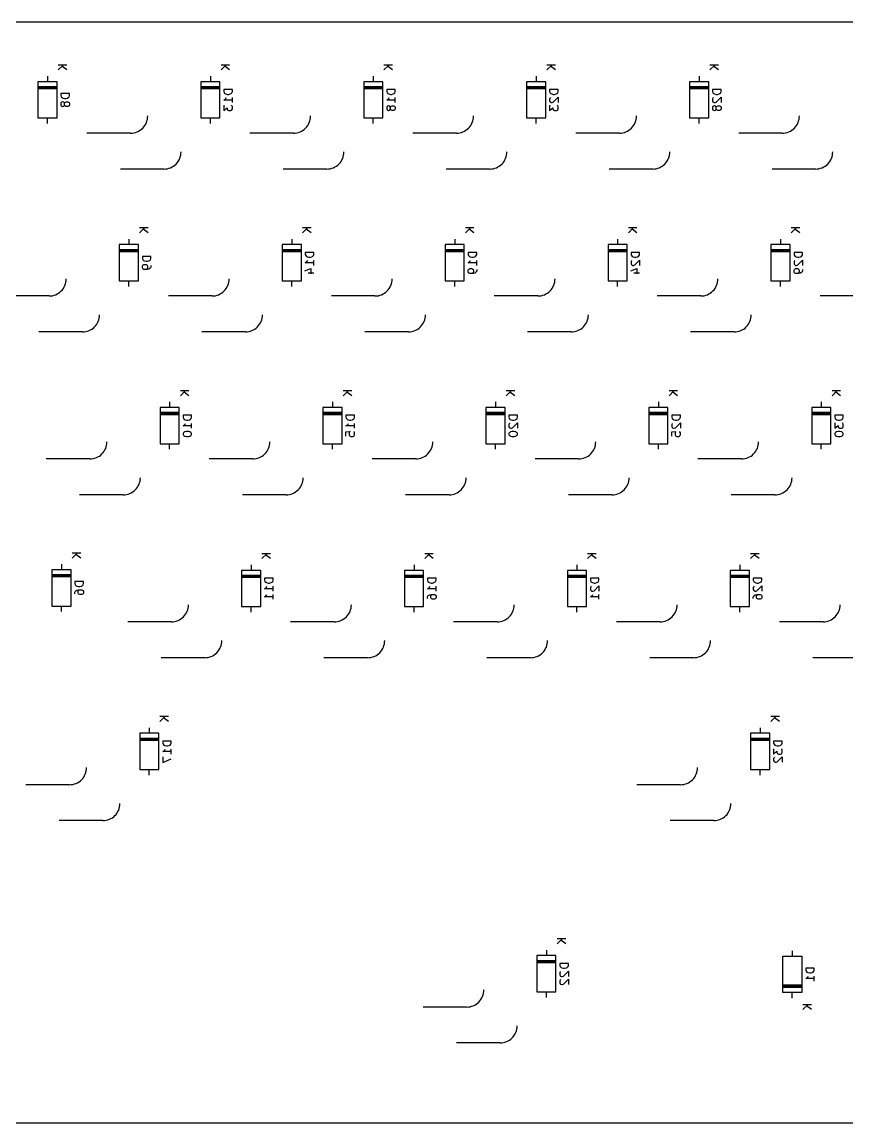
# Model space of a CAD drawing. Extents: x 64 to 386, y -179 to -51.
# Drawn here: x 126.7 to 223.1, y -179.3 to -50.5 of the extents above; entities that cross this region are included whole.
import ezdxf

# ---------------------------------------------------------------- set-up
doc = ezdxf.new("R2010")
doc.units = 0
doc.layers.add('BLACK', color=7, linetype='CONTINUOUS')

msp = doc.modelspace()

# ---------------------------------------------------------------- linework, layer by layer
at = {"layer": 'BLACK', "linetype": 'CONTINUOUS'}
for p, q in [((380.87, -50.51), (69.04, -50.51)), ((131.912, -55.5381), (130.912, -55.5381)), ((130.912, -56.1095), (131.484, -55.5381)), ((131.912, -56.1095), (131.341, -55.681)), ((150.962, -55.5381), (149.962, -55.5381)), ((149.962, -56.1095), (150.534, -55.5381)), ((150.962, -56.1095), (150.391, -55.681)), ((170.012, -55.5381), (169.012, -55.5381)), ((169.012, -56.1095), (169.584, -55.5381)), ((170.012, -56.1095), (169.441, -55.681)), ((189.062, -55.5381), (188.062, -55.5381)), ((188.062, -56.1095), (188.634, -55.5381)), ((189.062, -56.1095), (188.491, -55.681)), ((208.112, -55.5381), (207.112, -55.5381)), ((207.112, -56.1095), (207.684, -55.5381)), ((208.112, -56.1095), (207.541, -55.681)), ((130.78, -57.49), (128.54, -57.49)), ((128.54, -57.49), (128.54, -61.73)), ((129.66, -56.84), (129.66, -57.49)), ((130.78, -61.73), (130.78, -57.49)), ((149.83, -57.49), (147.59, -57.49)), ((147.59, -57.49), (147.59, -61.73)), ((148.71, -56.84), (148.71, -57.49)), ((149.83, -61.73), (149.83, -57.49)), ((168.88, -57.49), (166.64, -57.49)), ((166.64, -57.49), (166.64, -61.73)), ((167.76, -56.84), (167.76, -57.49)), ((168.88, -61.73), (168.88, -57.49)), ((187.93, -57.49), (185.69, -57.49)), ((185.69, -57.49), (185.69, -61.73)), ((186.81, -56.84), (186.81, -57.49)), ((187.93, -61.73), (187.93, -57.49)), ((206.98, -57.49), (204.74, -57.49)), ((204.74, -57.49), (204.74, -61.73)), ((205.86, -56.84), (205.86, -57.49)), ((206.98, -61.73), (206.98, -57.49)), ((130.78, -58.09), (128.54, -58.09)), ((130.78, -58.21), (128.54, -58.21)), ((130.78, -58.33), (128.54, -58.33)), ((132.232, -58.8719), (131.232, -58.8719)), ((131.232, -58.8719), (131.232, -59.11)), ((131.232, -59.11), (131.28, -59.2529)), ((132.185, -59.2529), (132.232, -59.11)), ((132.232, -59.11), (132.232, -58.8719)), ((149.83, -58.09), (147.59, -58.09)), ((149.83, -58.21), (147.59, -58.21)), ((149.83, -58.33), (147.59, -58.33)), ((151.282, -58.3957), (150.282, -58.3957)), ((150.282, -58.3957), (150.282, -58.6338)), ((150.282, -58.6338), (150.33, -58.7767)), ((150.33, -58.7767), (150.425, -58.8719)), ((150.425, -58.8719), (150.52, -58.9195)), ((150.52, -58.9195), (150.711, -58.9671)), ((150.711, -58.9671), (150.854, -58.9671)), ((150.854, -58.9671), (151.044, -58.9195)), ((151.044, -58.9195), (151.14, -58.8719)), ((151.14, -58.8719), (151.235, -58.7767)), ((151.235, -58.7767), (151.282, -58.6338)), ((151.282, -58.6338), (151.282, -58.3957)), ((168.88, -58.09), (166.64, -58.09)), ((168.88, -58.21), (166.64, -58.21)), ((168.88, -58.33), (166.64, -58.33)), ((170.332, -58.3957), (169.332, -58.3957)), ((169.332, -58.3957), (169.332, -58.6338)), ((169.332, -58.6338), (169.38, -58.7767)), ((169.38, -58.7767), (169.475, -58.8719)), ((169.475, -58.8719), (169.57, -58.9195)), ((169.57, -58.9195), (169.761, -58.9671)), ((169.761, -58.9671), (169.904, -58.9671)), ((169.904, -58.9671), (170.094, -58.9195)), ((170.094, -58.9195), (170.19, -58.8719)), ((170.19, -58.8719), (170.285, -58.7767)), ((170.285, -58.7767), (170.332, -58.6338)), ((170.332, -58.6338), (170.332, -58.3957)), ((187.93, -58.09), (185.69, -58.09)), ((187.93, -58.21), (185.69, -58.21)), ((187.93, -58.33), (185.69, -58.33)), ((189.382, -58.3957), (188.382, -58.3957)), ((188.382, -58.3957), (188.382, -58.6338)), ((188.382, -58.6338), (188.43, -58.7767)), ((188.43, -58.7767), (188.525, -58.8719)), ((188.525, -58.8719), (188.62, -58.9195)), ((188.62, -58.9195), (188.811, -58.9671)), ((188.811, -58.9671), (188.954, -58.9671)), ((188.954, -58.9671), (189.144, -58.9195)), ((189.144, -58.9195), (189.24, -58.8719)), ((189.24, -58.8719), (189.335, -58.7767)), ((189.335, -58.7767), (189.382, -58.6338)), ((189.382, -58.6338), (189.382, -58.3957)), ((206.98, -58.09), (204.74, -58.09)), ((206.98, -58.21), (204.74, -58.21)), ((206.98, -58.33), (204.74, -58.33)), ((208.432, -58.3957), (207.432, -58.3957)), ((207.432, -58.3957), (207.432, -58.6338)), ((207.432, -58.6338), (207.48, -58.7767)), ((207.48, -58.7767), (207.575, -58.8719)), ((207.575, -58.8719), (207.67, -58.9195)), ((207.67, -58.9195), (207.861, -58.9671)), ((207.861, -58.9671), (208.004, -58.9671)), ((208.004, -58.9671), (208.194, -58.9195)), ((208.194, -58.9195), (208.29, -58.8719)), ((208.29, -58.8719), (208.385, -58.7767)), ((208.385, -58.7767), (208.432, -58.6338)), ((208.432, -58.6338), (208.432, -58.3957)), ((131.28, -59.9195), (131.232, -60.0148)), ((131.232, -60.0148), (131.232, -60.2052)), ((131.232, -60.2052), (131.28, -60.3005)), ((131.28, -59.2529), (131.375, -59.3481)), ((131.328, -59.8719), (131.28, -59.9195)), ((131.28, -60.3005), (131.328, -60.3481)), ((131.423, -59.8243), (131.328, -59.8719)), ((131.328, -60.3481), (131.423, -60.3957)), ((131.375, -59.3481), (131.47, -59.3957)), ((131.47, -59.8243), (131.423, -59.8243)), ((131.423, -60.3957), (131.47, -60.3957)), ((131.47, -59.3957), (131.661, -59.4433)), ((131.566, -59.8719), (131.47, -59.8243)), ((131.47, -60.3957), (131.566, -60.3481)), ((131.613, -59.9195), (131.566, -59.8719)), ((131.566, -60.3481), (131.613, -60.3005)), ((131.661, -60.0148), (131.613, -59.9195)), ((131.613, -60.3005), (131.661, -60.2052)), ((131.661, -59.4433), (131.804, -59.4433)), ((131.661, -60.0148), (131.709, -59.9195)), ((131.661, -60.2052), (131.661, -60.0148)), ((131.709, -60.3005), (131.661, -60.2052)), ((131.709, -59.9195), (131.756, -59.8719)), ((131.756, -60.3481), (131.709, -60.3005)), ((131.756, -59.8719), (131.851, -59.8243)), ((131.851, -60.3957), (131.756, -60.3481)), ((131.804, -59.4433), (131.994, -59.3957)), ((131.851, -59.8243), (132.042, -59.8243)), ((132.042, -60.3957), (131.851, -60.3957)), ((131.994, -59.3957), (132.09, -59.3481)), ((132.042, -59.8243), (132.137, -59.8719)), ((132.137, -60.3481), (132.042, -60.3957)), ((132.09, -59.3481), (132.185, -59.2529)), ((132.137, -59.8719), (132.185, -59.9195)), ((132.185, -60.3005), (132.137, -60.3481)), ((132.185, -59.9195), (132.232, -60.0148)), ((132.232, -60.2052), (132.185, -60.3005)), ((132.232, -60.0148), (132.232, -60.2052)), ((150.282, -59.6338), (150.425, -59.5386)), ((151.282, -59.6338), (150.282, -59.6338)), ((150.282, -60.2529), (150.282, -60.8719)), ((150.425, -59.5386), (150.52, -59.4433)), ((150.52, -59.4433), (150.568, -59.3481)), ((151.235, -60.3005), (151.187, -60.2529)), ((151.282, -60.3957), (151.235, -60.3005)), ((151.282, -59.9195), (151.282, -59.3481)), ((151.282, -60.6814), (151.282, -60.3957)), ((169.332, -59.6338), (169.475, -59.5386)), ((170.332, -59.6338), (169.332, -59.6338)), ((169.38, -60.3957), (169.332, -60.491)), ((169.332, -60.491), (169.332, -60.6814)), ((169.428, -60.3481), (169.38, -60.3957)), ((169.523, -60.3005), (169.428, -60.3481)), ((169.475, -59.5386), (169.57, -59.4433)), ((169.57, -60.3005), (169.523, -60.3005)), ((169.57, -59.4433), (169.618, -59.3481)), ((169.666, -60.3481), (169.57, -60.3005)), ((169.713, -60.3957), (169.666, -60.3481)), ((169.761, -60.491), (169.713, -60.3957)), ((169.761, -60.491), (169.809, -60.3957)), ((169.761, -60.6814), (169.761, -60.491)), ((169.809, -60.3957), (169.856, -60.3481)), ((169.856, -60.3481), (169.951, -60.3005)), ((169.951, -60.3005), (170.142, -60.3005)), ((170.142, -60.3005), (170.237, -60.3481)), ((170.237, -60.3481), (170.285, -60.3957)), ((170.285, -60.3957), (170.332, -60.491)), ((170.332, -59.9195), (170.332, -59.3481)), ((170.332, -60.491), (170.332, -60.6814)), ((188.43, -59.3957), (188.382, -59.491)), ((188.382, -59.491), (188.382, -59.729)), ((188.382, -59.729), (188.43, -59.8243)), ((188.382, -60.2529), (188.382, -60.8719)), ((188.478, -59.3481), (188.43, -59.3957)), ((188.43, -59.8243), (188.478, -59.8719)), ((188.478, -59.8719), (188.573, -59.9195)), ((188.573, -59.9195), (188.668, -59.9195)), ((188.668, -59.9195), (188.811, -59.8719)), ((188.811, -59.8719), (189.382, -59.3005)), ((189.335, -60.3005), (189.287, -60.2529)), ((189.382, -60.3957), (189.335, -60.3005)), ((189.382, -59.3005), (189.382, -59.9195)), ((189.382, -60.6814), (189.382, -60.3957)), ((207.48, -59.3957), (207.432, -59.491)), ((207.432, -59.491), (207.432, -59.729)), ((207.432, -59.729), (207.48, -59.8243)), ((207.48, -60.3957), (207.432, -60.491)), ((207.432, -60.491), (207.432, -60.6814)), ((207.528, -59.3481), (207.48, -59.3957)), ((207.48, -59.8243), (207.528, -59.8719)), ((207.528, -60.3481), (207.48, -60.3957)), ((207.528, -59.8719), (207.623, -59.9195)), ((207.623, -60.3005), (207.528, -60.3481)), ((207.623, -59.9195), (207.718, -59.9195)), ((207.67, -60.3005), (207.623, -60.3005)), ((207.766, -60.3481), (207.67, -60.3005)), ((207.718, -59.9195), (207.861, -59.8719)), ((207.813, -60.3957), (207.766, -60.3481)), ((207.861, -60.491), (207.813, -60.3957)), ((207.861, -59.8719), (208.432, -59.3005)), ((207.861, -60.491), (207.909, -60.3957)), ((207.861, -60.6814), (207.861, -60.491)), ((207.909, -60.3957), (207.956, -60.3481)), ((207.956, -60.3481), (208.051, -60.3005)), ((208.051, -60.3005), (208.242, -60.3005)), ((208.242, -60.3005), (208.337, -60.3481)), ((208.337, -60.3481), (208.385, -60.3957)), ((208.385, -60.3957), (208.432, -60.491)), ((208.432, -59.3005), (208.432, -59.9195)), ((208.432, -60.491), (208.432, -60.6814)), ((128.54, -61.73), (130.78, -61.73)), ((129.66, -62.38), (129.66, -61.73)), ((147.59, -61.73), (149.83, -61.73)), ((148.71, -62.38), (148.71, -61.73)), ((150.282, -60.8719), (150.663, -60.5386)), ((150.663, -60.5386), (150.663, -60.6814)), ((150.663, -60.6814), (150.711, -60.7767)), ((150.711, -60.7767), (150.759, -60.8243)), ((150.759, -60.8243), (150.854, -60.8719)), ((150.854, -60.8719), (151.092, -60.8719)), ((151.092, -60.8719), (151.187, -60.8243)), ((151.187, -60.8243), (151.235, -60.7767)), ((151.235, -60.7767), (151.282, -60.6814)), ((166.64, -61.73), (168.88, -61.73)), ((167.76, -62.38), (167.76, -61.73)), ((169.332, -60.6814), (169.38, -60.7767)), ((169.38, -60.7767), (169.428, -60.8243)), ((169.428, -60.8243), (169.523, -60.8719)), ((169.523, -60.8719), (169.57, -60.8719)), ((169.57, -60.8719), (169.666, -60.8243)), ((169.666, -60.8243), (169.713, -60.7767)), ((169.713, -60.7767), (169.761, -60.6814)), ((169.809, -60.7767), (169.761, -60.6814)), ((169.856, -60.8243), (169.809, -60.7767)), ((169.951, -60.8719), (169.856, -60.8243)), ((170.142, -60.8719), (169.951, -60.8719)), ((170.237, -60.8243), (170.142, -60.8719)), ((170.285, -60.7767), (170.237, -60.8243)), ((170.332, -60.6814), (170.285, -60.7767)), ((185.69, -61.73), (187.93, -61.73)), ((186.81, -62.38), (186.81, -61.73)), ((188.382, -60.8719), (188.763, -60.5386)), ((188.763, -60.5386), (188.763, -60.6814)), ((188.763, -60.6814), (188.811, -60.7767)), ((188.811, -60.7767), (188.859, -60.8243)), ((188.859, -60.8243), (188.954, -60.8719)), ((188.954, -60.8719), (189.192, -60.8719)), ((189.192, -60.8719), (189.287, -60.8243)), ((189.287, -60.8243), (189.335, -60.7767)), ((189.335, -60.7767), (189.382, -60.6814)), ((204.74, -61.73), (206.98, -61.73)), ((205.86, -62.38), (205.86, -61.73)), ((207.432, -60.6814), (207.48, -60.7767)), ((207.48, -60.7767), (207.528, -60.8243)), ((207.528, -60.8243), (207.623, -60.8719)), ((207.623, -60.8719), (207.67, -60.8719)), ((207.67, -60.8719), (207.766, -60.8243)), ((207.766, -60.8243), (207.813, -60.7767)), ((207.813, -60.7767), (207.861, -60.6814)), ((207.909, -60.7767), (207.861, -60.6814)), ((207.956, -60.8243), (207.909, -60.7767)), ((208.051, -60.8719), (207.956, -60.8243)), ((208.242, -60.8719), (208.051, -60.8719)), ((208.337, -60.8243), (208.242, -60.8719)), ((208.385, -60.7767), (208.337, -60.8243)), ((208.432, -60.6814), (208.385, -60.7767)), ((139.385, -63.5), (134.285, -63.5)), ((158.435, -63.5), (153.335, -63.5)), ((177.485, -63.5), (172.385, -63.5)), ((196.535, -63.5), (191.435, -63.5)), ((215.585, -63.5), (210.485, -63.5)), ((143.285, -67.7), (138.185, -67.7)), ((162.335, -67.7), (157.235, -67.7)), ((181.385, -67.7), (176.285, -67.7)), ((200.435, -67.7), (195.335, -67.7)), ((219.485, -67.7), (214.385, -67.7)), ((141.437, -74.5881), (140.437, -74.5881)), ((140.437, -75.1595), (141.009, -74.5881)), ((160.487, -74.5881), (159.487, -74.5881)), ((159.487, -75.1595), (160.059, -74.5881)), ((179.537, -74.5881), (178.537, -74.5881)), ((178.537, -75.1595), (179.109, -74.5881)), ((198.587, -74.5881), (197.587, -74.5881)), ((197.587, -75.1595), (198.159, -74.5881)), ((217.637, -74.5881), (216.637, -74.5881)), ((216.637, -75.1595), (217.209, -74.5881)), ((139.185, -75.89), (139.185, -76.54)), ((141.437, -75.1595), (140.866, -74.731)), ((158.235, -75.89), (158.235, -76.54)), ((160.487, -75.1595), (159.916, -74.731)), ((177.285, -75.89), (177.285, -76.54)), ((179.537, -75.1595), (178.966, -74.731)), ((196.335, -75.89), (196.335, -76.54)), ((198.587, -75.1595), (198.016, -74.731)), ((215.385, -75.89), (215.385, -76.54)), ((217.637, -75.1595), (217.066, -74.731)), ((140.305, -76.54), (138.065, -76.54)), ((138.065, -76.54), (138.065, -80.78)), ((140.305, -77.14), (138.065, -77.14)), ((140.305, -80.78), (140.305, -76.54)), ((159.355, -76.54), (157.115, -76.54)), ((157.115, -76.54), (157.115, -80.78)), ((159.355, -77.14), (157.115, -77.14)), ((159.355, -80.78), (159.355, -76.54)), ((178.405, -76.54), (176.165, -76.54)), ((176.165, -76.54), (176.165, -80.78)), ((178.405, -77.14), (176.165, -77.14)), ((178.405, -80.78), (178.405, -76.54)), ((197.455, -76.54), (195.215, -76.54)), ((195.215, -76.54), (195.215, -80.78)), ((197.455, -77.14), (195.215, -77.14)), ((197.455, -80.78), (197.455, -76.54)), ((216.505, -76.54), (214.265, -76.54)), ((214.265, -76.54), (214.265, -80.78)), ((216.505, -77.14), (214.265, -77.14)), ((216.505, -80.78), (216.505, -76.54)), ((140.305, -77.26), (138.065, -77.26)), ((140.305, -77.38), (138.065, -77.38)), ((141.757, -77.9219), (140.757, -77.9219)), ((140.757, -77.9219), (140.757, -78.16)), ((140.757, -78.16), (140.805, -78.3029)), ((140.805, -78.3029), (140.9, -78.3981)), ((140.9, -78.3981), (140.995, -78.4457)), ((140.995, -78.4457), (141.186, -78.4933)), ((141.186, -78.4933), (141.329, -78.4933)), ((141.329, -78.4933), (141.519, -78.4457)), ((141.519, -78.4457), (141.615, -78.3981)), ((141.615, -78.3981), (141.71, -78.3029)), ((141.71, -78.3029), (141.757, -78.16)), ((141.757, -78.16), (141.757, -77.9219)), ((159.355, -77.26), (157.115, -77.26)), ((159.355, -77.38), (157.115, -77.38)), ((160.807, -77.4457), (159.807, -77.4457)), ((159.807, -77.4457), (159.807, -77.6838)), ((159.807, -77.6838), (159.855, -77.8267)), ((159.855, -77.8267), (159.95, -77.9219)), ((159.95, -77.9219), (160.045, -77.9695)), ((159.95, -78.5886), (160.045, -78.4933)), ((160.045, -77.9695), (160.236, -78.0171)), ((160.045, -78.4933), (160.093, -78.3981)), ((160.236, -78.0171), (160.379, -78.0171)), ((160.379, -78.0171), (160.569, -77.9695)), ((160.569, -77.9695), (160.665, -77.9219)), ((160.665, -77.9219), (160.76, -77.8267)), ((160.76, -77.8267), (160.807, -77.6838)), ((160.807, -77.6838), (160.807, -77.4457)), ((160.807, -78.9695), (160.807, -78.3981)), ((178.405, -77.26), (176.165, -77.26)), ((178.405, -77.38), (176.165, -77.38)), ((179.857, -77.4457), (178.857, -77.4457)), ((178.857, -77.4457), (178.857, -77.6838)), ((178.857, -77.6838), (178.905, -77.8267)), ((178.905, -77.8267), (179, -77.9219)), ((179, -77.9219), (179.095, -77.9695)), ((179, -78.5886), (179.095, -78.4933)), ((179.095, -77.9695), (179.286, -78.0171)), ((179.095, -78.4933), (179.143, -78.3981)), ((179.286, -78.0171), (179.429, -78.0171)), ((179.429, -78.0171), (179.619, -77.9695)), ((179.619, -77.9695), (179.715, -77.9219)), ((179.715, -77.9219), (179.81, -77.8267)), ((179.81, -77.8267), (179.857, -77.6838)), ((179.857, -77.6838), (179.857, -77.4457)), ((179.857, -78.9695), (179.857, -78.3981)), ((197.455, -77.26), (195.215, -77.26)), ((197.455, -77.38), (195.215, -77.38)), ((198.907, -77.4457), (197.907, -77.4457)), ((197.907, -77.4457), (197.907, -77.6838)), ((197.907, -77.6838), (197.955, -77.8267)), ((197.955, -78.4457), (197.907, -78.541)), ((197.955, -77.8267), (198.05, -77.9219)), ((198.003, -78.3981), (197.955, -78.4457)), ((198.05, -77.9219), (198.145, -77.9695)), ((198.145, -77.9695), (198.336, -78.0171)), ((198.336, -78.0171), (198.479, -78.0171)), ((198.336, -78.9219), (198.907, -78.3505)), ((198.479, -78.0171), (198.669, -77.9695)), ((198.669, -77.9695), (198.765, -77.9219)), ((198.765, -77.9219), (198.86, -77.8267)), ((198.86, -77.8267), (198.907, -77.6838)), ((198.907, -77.6838), (198.907, -77.4457)), ((198.907, -78.3505), (198.907, -78.9695)), ((216.505, -77.26), (214.265, -77.26)), ((216.505, -77.38), (214.265, -77.38)), ((217.957, -77.4457), (216.957, -77.4457)), ((216.957, -77.4457), (216.957, -77.6838)), ((216.957, -77.6838), (217.005, -77.8267)), ((217.005, -78.4457), (216.957, -78.541)), ((217.005, -77.8267), (217.1, -77.9219)), ((217.053, -78.3981), (217.005, -78.4457)), ((217.1, -77.9219), (217.195, -77.9695)), ((217.195, -77.9695), (217.386, -78.0171)), ((217.386, -78.0171), (217.529, -78.0171)), ((217.386, -78.9219), (217.957, -78.3505)), ((217.529, -78.0171), (217.719, -77.9695)), ((217.719, -77.9695), (217.815, -77.9219)), ((217.815, -77.9219), (217.91, -77.8267)), ((217.91, -77.8267), (217.957, -77.6838)), ((217.957, -77.6838), (217.957, -77.4457)), ((217.957, -78.3505), (217.957, -78.9695)), ((140.757, -79.0648), (140.805, -78.9695)), ((140.757, -79.2552), (140.757, -79.0648)), ((140.805, -79.3505), (140.757, -79.2552)), ((140.805, -78.9695), (140.853, -78.9219)), ((140.853, -79.3981), (140.805, -79.3505)), ((140.853, -78.9219), (140.948, -78.8743)), ((140.948, -79.4457), (140.853, -79.3981)), ((140.948, -78.8743), (141.186, -78.8743)), ((141.329, -79.4457), (140.948, -79.4457)), ((141.186, -78.8743), (141.281, -78.9219)), ((141.281, -79.3981), (141.186, -79.4457)), ((141.281, -78.9219), (141.329, -78.9695)), ((141.329, -79.3505), (141.281, -79.3981)), ((141.329, -78.9695), (141.376, -79.0648)), ((141.376, -79.2552), (141.329, -79.3505)), ((141.519, -79.3981), (141.329, -79.4457)), ((141.376, -79.0648), (141.376, -79.2552)), ((141.662, -79.3029), (141.519, -79.3981)), ((141.71, -79.2552), (141.662, -79.3029)), ((141.757, -79.16), (141.71, -79.2552)), ((141.757, -78.9695), (141.757, -79.16)), ((159.76, -79.5886), (160.474, -79.3505)), ((159.807, -78.6838), (159.95, -78.5886)), ((160.807, -78.6838), (159.807, -78.6838)), ((160.474, -79.3505), (160.474, -79.9695)), ((178.857, -78.6838), (179, -78.5886)), ((179.857, -78.6838), (178.857, -78.6838)), ((178.857, -79.541), (178.905, -79.4457)), ((178.857, -79.7314), (178.857, -79.541)), ((178.905, -79.8267), (178.857, -79.7314)), ((178.905, -79.4457), (178.953, -79.3981)), ((178.953, -79.3981), (179.048, -79.3505)), ((179.048, -79.3505), (179.286, -79.3505)), ((179.286, -79.3505), (179.381, -79.3981)), ((179.381, -79.3981), (179.429, -79.4457)), ((179.429, -79.4457), (179.476, -79.541)), ((179.476, -79.7314), (179.429, -79.8267)), ((179.476, -79.541), (179.476, -79.7314)), ((179.762, -79.779), (179.619, -79.8743)), ((179.81, -79.7314), (179.762, -79.779)), ((179.857, -79.6362), (179.81, -79.7314)), ((179.857, -79.4457), (179.857, -79.6362)), ((197.86, -79.5886), (198.574, -79.3505)), ((197.907, -78.541), (197.907, -78.779)), ((197.907, -78.779), (197.955, -78.8743)), ((197.955, -78.8743), (198.003, -78.9219)), ((198.003, -78.9219), (198.098, -78.9695)), ((198.098, -78.9695), (198.193, -78.9695)), ((198.193, -78.9695), (198.336, -78.9219)), ((198.574, -79.3505), (198.574, -79.9695)), ((216.957, -78.541), (216.957, -78.779)), ((216.957, -78.779), (217.005, -78.8743)), ((216.957, -79.541), (217.005, -79.4457)), ((216.957, -79.7314), (216.957, -79.541)), ((217.005, -79.8267), (216.957, -79.7314)), ((217.005, -78.8743), (217.053, -78.9219)), ((217.005, -79.4457), (217.053, -79.3981)), ((217.053, -78.9219), (217.148, -78.9695)), ((217.053, -79.3981), (217.148, -79.3505)), ((217.148, -78.9695), (217.243, -78.9695)), ((217.148, -79.3505), (217.386, -79.3505)), ((217.243, -78.9695), (217.386, -78.9219)), ((217.386, -79.3505), (217.481, -79.3981)), ((217.481, -79.3981), (217.529, -79.4457)), ((217.529, -79.4457), (217.576, -79.541)), ((217.576, -79.7314), (217.529, -79.8267)), ((217.576, -79.541), (217.576, -79.7314)), ((217.862, -79.779), (217.719, -79.8743)), ((217.91, -79.7314), (217.862, -79.779)), ((217.957, -79.6362), (217.91, -79.7314)), ((217.957, -79.4457), (217.957, -79.6362)), ((138.065, -80.78), (140.305, -80.78)), ((139.185, -81.43), (139.185, -80.78)), ((157.115, -80.78), (159.355, -80.78)), ((158.235, -81.43), (158.235, -80.78)), ((160.141, -79.8267), (160.807, -79.8267)), ((176.165, -80.78), (178.405, -80.78)), ((177.285, -81.43), (177.285, -80.78)), ((178.953, -79.8743), (178.905, -79.8267)), ((179.048, -79.9219), (178.953, -79.8743)), ((179.429, -79.9219), (179.048, -79.9219)), ((179.381, -79.8743), (179.286, -79.9219)), ((179.429, -79.8267), (179.381, -79.8743)), ((179.619, -79.8743), (179.429, -79.9219)), ((195.215, -80.78), (197.455, -80.78)), ((196.335, -81.43), (196.335, -80.78)), ((198.241, -79.8267), (198.907, -79.8267)), ((214.265, -80.78), (216.505, -80.78)), ((215.385, -81.43), (215.385, -80.78)), ((217.053, -79.8743), (217.005, -79.8267)), ((217.148, -79.9219), (217.053, -79.8743)), ((217.529, -79.9219), (217.148, -79.9219)), ((217.481, -79.8743), (217.386, -79.9219)), ((217.529, -79.8267), (217.481, -79.8743)), ((217.719, -79.8743), (217.529, -79.9219)), ((129.86, -82.55), (124.76, -82.55)), ((148.91, -82.55), (143.81, -82.55)), ((167.96, -82.55), (162.86, -82.55)), ((187.01, -82.55), (181.91, -82.55)), ((206.06, -82.55), (200.96, -82.55)), ((225.11, -82.55), (220.01, -82.55)), ((133.76, -86.75), (128.66, -86.75)), ((152.81, -86.75), (147.71, -86.75)), ((171.86, -86.75), (166.76, -86.75)), ((190.91, -86.75), (185.81, -86.75)), ((209.96, -86.75), (204.86, -86.75)), ((146.2, -93.6381), (145.2, -93.6381)), ((145.2, -94.2095), (145.771, -93.6381)), ((146.2, -94.2095), (145.628, -93.781)), ((165.25, -93.6381), (164.25, -93.6381)), ((164.25, -94.2095), (164.821, -93.6381)), ((165.25, -94.2095), (164.678, -93.781)), ((184.3, -93.6381), (183.3, -93.6381)), ((183.3, -94.2095), (183.871, -93.6381)), ((184.3, -94.2095), (183.728, -93.781)), ((203.35, -93.6381), (202.35, -93.6381)), ((202.35, -94.2095), (202.921, -93.6381)), ((203.35, -94.2095), (202.778, -93.781)), ((222.4, -93.6381), (221.4, -93.6381)), ((221.4, -94.2095), (221.971, -93.6381)), ((222.4, -94.2095), (221.828, -93.781)), ((143.947, -94.94), (143.947, -95.59)), ((162.998, -94.94), (162.998, -95.59)), ((182.047, -94.94), (182.047, -95.59)), ((201.097, -94.94), (201.097, -95.59)), ((220.147, -94.94), (220.147, -95.59)), ((145.067, -95.59), (142.827, -95.59)), ((142.827, -95.59), (142.827, -99.83)), ((145.067, -96.19), (142.827, -96.19)), ((145.067, -96.31), (142.827, -96.31)), ((145.067, -96.43), (142.827, -96.43)), ((145.067, -99.83), (145.067, -95.59)), ((146.52, -96.4957), (145.52, -96.4957)), ((145.52, -96.4957), (145.52, -96.7338)), ((146.52, -96.7338), (146.52, -96.4957)), ((164.117, -95.59), (161.877, -95.59)), ((161.877, -95.59), (161.877, -99.83)), ((164.117, -96.19), (161.877, -96.19)), ((164.117, -96.31), (161.877, -96.31)), ((164.117, -96.43), (161.877, -96.43)), ((164.117, -99.83), (164.117, -95.59)), ((165.57, -96.4957), (164.57, -96.4957)), ((164.57, -96.4957), (164.57, -96.7338)), ((165.57, -96.7338), (165.57, -96.4957)), ((183.167, -95.59), (180.927, -95.59)), ((180.927, -95.59), (180.927, -99.83)), ((183.167, -96.19), (180.927, -96.19)), ((183.167, -96.31), (180.927, -96.31)), ((183.167, -96.43), (180.927, -96.43)), ((183.167, -99.83), (183.167, -95.59)), ((184.62, -96.4957), (183.62, -96.4957)), ((183.62, -96.4957), (183.62, -96.7338)), ((184.62, -96.7338), (184.62, -96.4957)), ((202.218, -95.59), (199.977, -95.59)), ((199.977, -95.59), (199.977, -99.83)), ((202.218, -96.19), (199.977, -96.19)), ((202.218, -96.31), (199.977, -96.31)), ((202.218, -96.43), (199.977, -96.43)), ((202.218, -99.83), (202.218, -95.59)), ((203.67, -96.4957), (202.67, -96.4957)), ((202.67, -96.4957), (202.67, -96.7338)), ((203.67, -96.7338), (203.67, -96.4957)), ((221.267, -95.59), (219.028, -95.59)), ((219.028, -95.59), (219.028, -99.83)), ((221.267, -96.19), (219.028, -96.19)), ((221.267, -96.31), (219.028, -96.31)), ((221.267, -96.43), (219.028, -96.43)), ((221.267, -99.83), (221.267, -95.59)), ((222.72, -96.4957), (221.72, -96.4957)), ((221.72, -96.4957), (221.72, -96.7338)), ((222.72, -96.7338), (222.72, -96.4957)), ((145.52, -96.7338), (145.567, -96.8767)), ((145.52, -97.7338), (145.663, -97.6386)), ((146.52, -97.7338), (145.52, -97.7338)), ((145.567, -96.8767), (145.663, -96.9719)), ((145.663, -96.9719), (145.758, -97.0195)), ((145.663, -97.6386), (145.758, -97.5433)), ((145.758, -97.0195), (145.948, -97.0671)), ((145.758, -97.5433), (145.806, -97.4481)), ((145.948, -97.0671), (146.091, -97.0671)), ((146.091, -97.0671), (146.282, -97.0195)), ((146.282, -97.0195), (146.377, -96.9719)), ((146.377, -96.9719), (146.472, -96.8767)), ((146.472, -96.8767), (146.52, -96.7338)), ((146.52, -98.0195), (146.52, -97.4481)), ((164.57, -96.7338), (164.617, -96.8767)), ((164.57, -97.7338), (164.713, -97.6386)), ((165.57, -97.7338), (164.57, -97.7338)), ((164.617, -96.8767), (164.713, -96.9719)), ((164.713, -96.9719), (164.808, -97.0195)), ((164.713, -97.6386), (164.808, -97.5433)), ((164.808, -97.0195), (164.998, -97.0671)), ((164.808, -97.5433), (164.856, -97.4481)), ((164.998, -97.0671), (165.141, -97.0671)), ((165.141, -97.0671), (165.332, -97.0195)), ((165.332, -97.0195), (165.427, -96.9719)), ((165.427, -96.9719), (165.522, -96.8767)), ((165.522, -96.8767), (165.57, -96.7338)), ((165.57, -98.0195), (165.57, -97.4481)), ((183.62, -96.7338), (183.667, -96.8767)), ((183.667, -97.4957), (183.62, -97.591)), ((183.62, -97.591), (183.62, -97.829)), ((183.62, -97.829), (183.667, -97.9243)), ((183.667, -96.8767), (183.763, -96.9719)), ((183.715, -97.4481), (183.667, -97.4957)), ((183.763, -96.9719), (183.858, -97.0195)), ((183.858, -97.0195), (184.048, -97.0671)), ((184.048, -97.0671), (184.191, -97.0671)), ((184.048, -97.9719), (184.62, -97.4005)), ((184.191, -97.0671), (184.382, -97.0195)), ((184.382, -97.0195), (184.477, -96.9719)), ((184.477, -96.9719), (184.572, -96.8767)), ((184.572, -96.8767), (184.62, -96.7338)), ((184.62, -97.4005), (184.62, -98.0195)), ((202.67, -96.7338), (202.718, -96.8767)), ((202.718, -97.4957), (202.67, -97.591)), ((202.67, -97.591), (202.67, -97.829)), ((202.67, -97.829), (202.718, -97.9243)), ((202.718, -96.8767), (202.813, -96.9719)), ((202.765, -97.4481), (202.718, -97.4957)), ((202.813, -96.9719), (202.908, -97.0195)), ((202.908, -97.0195), (203.098, -97.0671)), ((203.098, -97.0671), (203.241, -97.0671)), ((203.098, -97.9719), (203.67, -97.4005)), ((203.241, -97.0671), (203.432, -97.0195)), ((203.432, -97.0195), (203.527, -96.9719)), ((203.527, -96.9719), (203.622, -96.8767)), ((203.622, -96.8767), (203.67, -96.7338)), ((203.67, -97.4005), (203.67, -98.0195)), ((221.72, -96.7338), (221.767, -96.8767)), ((221.72, -97.4005), (221.72, -98.0195)), ((221.72, -98.0195), (222.101, -97.6862)), ((221.767, -96.8767), (221.863, -96.9719)), ((221.863, -96.9719), (221.958, -97.0195)), ((221.958, -97.0195), (222.148, -97.0671)), ((222.101, -97.6862), (222.101, -97.829)), ((222.101, -97.829), (222.148, -97.9243)), ((222.148, -97.0671), (222.291, -97.0671)), ((222.291, -97.0671), (222.482, -97.0195)), ((222.482, -97.0195), (222.577, -96.9719)), ((222.577, -96.9719), (222.672, -96.8767)), ((222.672, -97.4481), (222.625, -97.4005)), ((222.672, -96.8767), (222.72, -96.7338)), ((222.72, -97.5433), (222.672, -97.4481)), ((222.672, -97.9243), (222.72, -97.829)), ((222.72, -97.829), (222.72, -97.5433)), ((145.567, -98.5433), (145.52, -98.6386)), ((145.52, -98.6386), (145.52, -98.7338)), ((145.52, -98.7338), (145.567, -98.829)), ((145.615, -98.4957), (145.567, -98.5433)), ((145.567, -98.829), (145.615, -98.8767)), ((145.71, -98.4481), (145.615, -98.4957)), ((145.615, -98.8767), (145.71, -98.9243)), ((145.901, -98.4005), (145.71, -98.4481)), ((145.71, -98.9243), (145.901, -98.9719)), ((146.139, -98.4005), (145.901, -98.4005)), ((145.901, -98.9719), (146.139, -98.9719)), ((146.329, -98.4481), (146.139, -98.4005)), ((146.139, -98.9719), (146.329, -98.9243)), ((146.425, -98.4957), (146.329, -98.4481)), ((146.329, -98.9243), (146.425, -98.8767)), ((146.472, -98.5433), (146.425, -98.4957)), ((146.425, -98.8767), (146.472, -98.829)), ((146.52, -98.6386), (146.472, -98.5433)), ((146.472, -98.829), (146.52, -98.7338)), ((146.52, -98.7338), (146.52, -98.6386)), ((164.57, -98.4481), (165.046, -98.4005)), ((164.57, -98.9243), (164.57, -98.4481)), ((164.998, -98.4481), (164.951, -98.5433)), ((164.951, -98.5433), (164.951, -98.7814)), ((164.951, -98.7814), (164.998, -98.8767)), ((165.046, -98.4005), (164.998, -98.4481)), ((164.998, -98.8767), (165.046, -98.9243)), ((165.046, -98.9243), (165.141, -98.9719)), ((165.141, -98.9719), (165.379, -98.9719)), ((165.379, -98.9719), (165.475, -98.9243)), ((165.522, -98.4481), (165.475, -98.4005)), ((165.475, -98.9243), (165.522, -98.8767)), ((165.57, -98.5433), (165.522, -98.4481)), ((165.522, -98.8767), (165.57, -98.7814)), ((165.57, -98.7814), (165.57, -98.5433)), ((183.667, -98.5433), (183.62, -98.6386)), ((183.62, -98.6386), (183.62, -98.7338)), ((183.62, -98.7338), (183.667, -98.829)), ((183.667, -97.9243), (183.715, -97.9719)), ((183.715, -98.4957), (183.667, -98.5433)), ((183.667, -98.829), (183.715, -98.8767)), ((183.715, -97.9719), (183.81, -98.0195)), ((183.81, -98.4481), (183.715, -98.4957)), ((183.715, -98.8767), (183.81, -98.9243)), ((183.81, -98.0195), (183.906, -98.0195)), ((184.001, -98.4005), (183.81, -98.4481)), ((183.81, -98.9243), (184.001, -98.9719)), ((183.906, -98.0195), (184.048, -97.9719)), ((184.239, -98.4005), (184.001, -98.4005)), ((184.001, -98.9719), (184.239, -98.9719)), ((184.429, -98.4481), (184.239, -98.4005)), ((184.239, -98.9719), (184.429, -98.9243)), ((184.525, -98.4957), (184.429, -98.4481)), ((184.429, -98.9243), (184.525, -98.8767)), ((184.572, -98.5433), (184.525, -98.4957)), ((184.525, -98.8767), (184.572, -98.829)), ((184.62, -98.6386), (184.572, -98.5433)), ((184.572, -98.829), (184.62, -98.7338)), ((184.62, -98.7338), (184.62, -98.6386)), ((202.67, -98.4481), (203.146, -98.4005)), ((202.67, -98.9243), (202.67, -98.4481)), ((202.718, -97.9243), (202.765, -97.9719)), ((202.765, -97.9719), (202.86, -98.0195)), ((202.86, -98.0195), (202.956, -98.0195)), ((202.956, -98.0195), (203.098, -97.9719)), ((203.098, -98.4481), (203.051, -98.5433)), ((203.051, -98.5433), (203.051, -98.7814)), ((203.051, -98.7814), (203.098, -98.8767)), ((203.146, -98.4005), (203.098, -98.4481)), ((203.098, -98.8767), (203.146, -98.9243)), ((203.146, -98.9243), (203.241, -98.9719)), ((203.241, -98.9719), (203.479, -98.9719)), ((203.479, -98.9719), (203.575, -98.9243)), ((203.622, -98.4481), (203.575, -98.4005)), ((203.575, -98.9243), (203.622, -98.8767)), ((203.67, -98.5433), (203.622, -98.4481)), ((203.622, -98.8767), (203.67, -98.7814)), ((203.67, -98.7814), (203.67, -98.5433)), ((221.767, -98.5433), (221.72, -98.6386)), ((221.72, -98.6386), (221.72, -98.7338)), ((221.72, -98.7338), (221.767, -98.829)), ((221.815, -98.4957), (221.767, -98.5433)), ((221.767, -98.829), (221.815, -98.8767)), ((221.91, -98.4481), (221.815, -98.4957)), ((221.815, -98.8767), (221.91, -98.9243)), ((222.101, -98.4005), (221.91, -98.4481)), ((221.91, -98.9243), (222.101, -98.9719)), ((222.339, -98.4005), (222.101, -98.4005)), ((222.101, -98.9719), (222.339, -98.9719)), ((222.148, -97.9243), (222.196, -97.9719)), ((222.196, -97.9719), (222.291, -98.0195)), ((222.291, -98.0195), (222.529, -98.0195)), ((222.529, -98.4481), (222.339, -98.4005)), ((222.339, -98.9719), (222.529, -98.9243)), ((222.529, -98.0195), (222.625, -97.9719)), ((222.625, -98.4957), (222.529, -98.4481)), ((222.529, -98.9243), (222.625, -98.8767)), ((222.625, -97.9719), (222.672, -97.9243)), ((222.672, -98.5433), (222.625, -98.4957)), ((222.625, -98.8767), (222.672, -98.829)), ((222.72, -98.6386), (222.672, -98.5433)), ((222.672, -98.829), (222.72, -98.7338)), ((222.72, -98.7338), (222.72, -98.6386)), ((142.827, -99.83), (145.067, -99.83)), ((143.947, -100.48), (143.947, -99.83)), ((161.877, -99.83), (164.117, -99.83)), ((162.998, -100.48), (162.998, -99.83)), ((180.927, -99.83), (183.167, -99.83)), ((182.047, -100.48), (182.047, -99.83)), ((199.977, -99.83), (202.218, -99.83)), ((201.097, -100.48), (201.097, -99.83)), ((219.028, -99.83), (221.267, -99.83)), ((220.147, -100.48), (220.147, -99.83)), ((134.623, -101.6), (129.523, -101.6)), ((153.672, -101.6), (148.572, -101.6)), ((172.722, -101.6), (167.623, -101.6)), ((191.772, -101.6), (186.672, -101.6)), ((210.822, -101.6), (205.722, -101.6)), ((138.522, -105.8), (133.422, -105.8)), ((157.572, -105.8), (152.472, -105.8)), ((176.623, -105.8), (171.522, -105.8)), ((195.672, -105.8), (190.572, -105.8)), ((214.722, -105.8), (209.623, -105.8)), ((133.552, -112.618), (132.552, -112.618)), ((132.552, -113.19), (133.124, -112.618)), ((133.552, -113.19), (132.981, -112.761)), ((155.725, -112.688), (154.725, -112.688)), ((154.725, -113.26), (155.296, -112.688)), ((155.725, -113.26), (155.153, -112.831)), ((174.775, -112.688), (173.775, -112.688)), ((173.775, -113.26), (174.346, -112.688)), ((174.775, -113.26), (174.203, -112.831)), ((193.825, -112.688), (192.825, -112.688)), ((192.825, -113.26), (193.396, -112.688)), ((193.825, -113.26), (193.253, -112.831)), ((212.875, -112.688), (211.875, -112.688)), ((211.875, -113.26), (212.446, -112.688)), ((212.875, -113.26), (212.303, -112.831)), ((132.42, -114.57), (130.18, -114.57)), ((130.18, -114.57), (130.18, -118.81)), ((131.3, -113.92), (131.3, -114.57)), ((132.42, -118.81), (132.42, -114.57)), ((153.472, -113.99), (153.472, -114.64)), ((172.522, -113.99), (172.522, -114.64)), ((191.572, -113.99), (191.572, -114.64)), ((210.623, -113.99), (210.623, -114.64)), ((132.42, -115.17), (130.18, -115.17)), ((132.42, -115.29), (130.18, -115.29)), ((132.42, -115.41), (130.18, -115.41)), ((154.593, -114.64), (152.352, -114.64)), ((152.352, -114.64), (152.352, -118.88)), ((154.593, -115.24), (152.352, -115.24)), ((154.593, -115.36), (152.352, -115.36)), ((154.593, -115.48), (152.352, -115.48)), ((154.593, -118.88), (154.593, -114.64)), ((156.045, -115.546), (155.045, -115.546)), ((155.045, -115.546), (155.045, -115.784)), ((155.045, -115.784), (155.093, -115.927)), ((155.997, -115.927), (156.045, -115.784)), ((156.045, -115.784), (156.045, -115.546)), ((173.642, -114.64), (171.403, -114.64)), ((171.403, -114.64), (171.403, -118.88)), ((173.642, -115.24), (171.403, -115.24)), ((173.642, -115.36), (171.403, -115.36)), ((173.642, -115.48), (171.403, -115.48)), ((173.642, -118.88), (173.642, -114.64)), ((175.095, -115.546), (174.095, -115.546)), ((174.095, -115.546), (174.095, -115.784)), ((174.095, -115.784), (174.142, -115.927)), ((175.047, -115.927), (175.095, -115.784)), ((175.095, -115.784), (175.095, -115.546)), ((192.692, -114.64), (190.452, -114.64)), ((190.452, -114.64), (190.452, -118.88)), ((192.692, -115.24), (190.452, -115.24)), ((192.692, -115.36), (190.452, -115.36)), ((192.692, -115.48), (190.452, -115.48)), ((192.692, -118.88), (192.692, -114.64)), ((194.145, -115.546), (193.145, -115.546)), ((193.145, -115.546), (193.145, -115.784)), ((193.145, -115.784), (193.192, -115.927)), ((194.097, -115.927), (194.145, -115.784)), ((194.145, -115.784), (194.145, -115.546)), ((211.742, -114.64), (209.502, -114.64)), ((209.502, -114.64), (209.502, -118.88)), ((211.742, -115.24), (209.502, -115.24)), ((211.742, -115.36), (209.502, -115.36)), ((211.742, -115.48), (209.502, -115.48)), ((211.742, -118.88), (211.742, -114.64)), ((213.195, -115.546), (212.195, -115.546)), ((212.195, -115.546), (212.195, -115.784)), ((212.195, -115.784), (212.242, -115.927)), ((213.147, -115.927), (213.195, -115.784)), ((213.195, -115.784), (213.195, -115.546)), ((133.872, -115.952), (132.872, -115.952)), ((132.872, -115.952), (132.872, -116.19)), ((132.872, -116.19), (132.92, -116.333)), ((132.872, -117.19), (132.92, -117.095)), ((132.92, -116.333), (133.015, -116.428)), ((132.92, -117.095), (132.968, -117.047)), ((132.968, -117.047), (133.11, -116.952)), ((133.015, -116.428), (133.11, -116.476)), ((133.11, -116.476), (133.301, -116.523)), ((133.11, -116.952), (133.301, -116.904)), ((133.253, -117.095), (133.301, -117)), ((133.253, -117.285), (133.253, -117.095)), ((133.301, -116.523), (133.444, -116.523)), ((133.301, -116.904), (133.682, -116.904)), ((133.301, -117), (133.349, -116.952)), ((133.349, -116.952), (133.444, -116.904)), ((133.444, -116.523), (133.634, -116.476)), ((133.634, -116.476), (133.73, -116.428)), ((133.682, -116.904), (133.777, -116.952)), ((133.73, -116.428), (133.825, -116.333)), ((133.777, -116.952), (133.825, -117)), ((133.825, -116.333), (133.872, -116.19)), ((133.825, -117), (133.872, -117.095)), ((133.872, -116.19), (133.872, -115.952)), ((133.872, -117.095), (133.872, -117.285)), ((155.045, -116.784), (155.188, -116.689)), ((156.045, -116.784), (155.045, -116.784)), ((155.093, -115.927), (155.188, -116.022)), ((155.188, -116.022), (155.283, -116.07)), ((155.188, -116.689), (155.283, -116.593)), ((155.283, -116.07), (155.473, -116.117)), ((155.283, -116.593), (155.331, -116.498)), ((155.473, -116.117), (155.616, -116.117)), ((155.616, -116.117), (155.807, -116.07)), ((155.807, -116.07), (155.902, -116.022)), ((155.902, -116.022), (155.997, -115.927)), ((156.045, -117.07), (156.045, -116.498)), ((174.095, -116.784), (174.238, -116.689)), ((175.095, -116.784), (174.095, -116.784)), ((174.142, -115.927), (174.238, -116.022)), ((174.238, -116.022), (174.333, -116.07)), ((174.238, -116.689), (174.333, -116.593)), ((174.333, -116.07), (174.523, -116.117)), ((174.333, -116.593), (174.381, -116.498)), ((174.523, -116.117), (174.666, -116.117)), ((174.666, -116.117), (174.857, -116.07)), ((174.857, -116.07), (174.952, -116.022)), ((174.952, -116.022), (175.047, -115.927)), ((175.095, -117.07), (175.095, -116.498)), ((193.192, -116.546), (193.145, -116.641)), ((193.145, -116.641), (193.145, -116.879)), ((193.145, -116.879), (193.192, -116.974)), ((193.192, -115.927), (193.288, -116.022)), ((193.24, -116.498), (193.192, -116.546)), ((193.192, -116.974), (193.24, -117.022)), ((193.24, -117.022), (193.335, -117.07)), ((193.288, -116.022), (193.383, -116.07)), ((193.335, -117.07), (193.431, -117.07)), ((193.383, -116.07), (193.573, -116.117)), ((193.431, -117.07), (193.573, -117.022)), ((193.573, -116.117), (193.716, -116.117)), ((193.573, -117.022), (194.145, -116.45)), ((193.716, -116.117), (193.907, -116.07)), ((193.907, -116.07), (194.002, -116.022)), ((194.002, -116.022), (194.097, -115.927)), ((194.145, -116.45), (194.145, -117.07)), ((212.242, -116.546), (212.195, -116.641)), ((212.195, -116.641), (212.195, -116.879)), ((212.195, -116.879), (212.242, -116.974)), ((212.242, -115.927), (212.338, -116.022)), ((212.29, -116.498), (212.242, -116.546)), ((212.242, -116.974), (212.29, -117.022)), ((212.29, -117.022), (212.385, -117.07)), ((212.338, -116.022), (212.433, -116.07)), ((212.385, -117.07), (212.481, -117.07)), ((212.433, -116.07), (212.623, -116.117)), ((212.481, -117.07), (212.623, -117.022)), ((212.623, -116.117), (212.766, -116.117)), ((212.623, -117.022), (213.195, -116.45)), ((212.766, -116.117), (212.957, -116.07)), ((212.957, -116.07), (213.052, -116.022)), ((213.052, -116.022), (213.147, -115.927)), ((213.195, -116.45), (213.195, -117.07)), ((132.872, -117.38), (132.872, -117.19)), ((133.301, -117.38), (133.253, -117.285)), ((133.349, -117.428), (133.301, -117.38)), ((133.444, -117.476), (133.349, -117.428)), ((133.682, -117.476), (133.444, -117.476)), ((133.777, -117.428), (133.682, -117.476)), ((133.825, -117.38), (133.777, -117.428)), ((133.872, -117.285), (133.825, -117.38)), ((155.045, -117.736), (155.188, -117.641)), ((156.045, -117.736), (155.045, -117.736)), ((155.188, -117.641), (155.283, -117.546)), ((155.283, -117.546), (155.331, -117.45)), ((156.045, -118.022), (156.045, -117.45)), ((174.095, -117.736), (174.142, -117.641)), ((174.095, -117.927), (174.095, -117.736)), ((174.142, -117.641), (174.19, -117.593)), ((174.19, -117.593), (174.333, -117.498)), ((174.333, -117.498), (174.523, -117.45)), ((174.476, -117.641), (174.523, -117.546)), ((174.476, -117.831), (174.476, -117.641)), ((174.523, -117.927), (174.476, -117.831)), ((174.523, -117.45), (174.904, -117.45)), ((174.523, -117.546), (174.571, -117.498)), ((174.571, -117.974), (174.523, -117.927)), ((174.571, -117.498), (174.666, -117.45)), ((174.666, -118.022), (174.571, -117.974)), ((174.904, -118.022), (174.666, -118.022)), ((174.904, -117.45), (175, -117.498)), ((175, -117.974), (174.904, -118.022)), ((175, -117.498), (175.047, -117.546)), ((175.047, -117.927), (175, -117.974)), ((175.047, -117.546), (175.095, -117.641)), ((175.095, -117.831), (175.047, -117.927)), ((175.095, -117.641), (175.095, -117.831)), ((193.145, -117.736), (193.288, -117.641)), ((194.145, -117.736), (193.145, -117.736)), ((193.288, -117.641), (193.383, -117.546)), ((193.383, -117.546), (193.431, -117.45)), ((194.145, -118.022), (194.145, -117.45)), ((212.195, -117.736), (212.242, -117.641)), ((212.195, -117.927), (212.195, -117.736)), ((212.242, -117.641), (212.29, -117.593)), ((212.29, -117.593), (212.433, -117.498)), ((212.433, -117.498), (212.623, -117.45)), ((212.576, -117.641), (212.623, -117.546)), ((212.576, -117.831), (212.576, -117.641)), ((212.623, -117.927), (212.576, -117.831)), ((212.623, -117.45), (213.004, -117.45)), ((212.623, -117.546), (212.671, -117.498)), ((212.671, -117.974), (212.623, -117.927)), ((212.671, -117.498), (212.766, -117.45)), ((212.766, -118.022), (212.671, -117.974)), ((213.004, -118.022), (212.766, -118.022)), ((213.004, -117.45), (213.1, -117.498)), ((213.1, -117.974), (213.004, -118.022)), ((213.1, -117.498), (213.147, -117.546)), ((213.147, -117.927), (213.1, -117.974)), ((213.147, -117.546), (213.195, -117.641)), ((213.195, -117.831), (213.147, -117.927)), ((213.195, -117.641), (213.195, -117.831)), ((130.18, -118.81), (132.42, -118.81)), ((131.3, -119.46), (131.3, -118.81)), ((152.352, -118.88), (154.593, -118.88)), ((153.472, -119.53), (153.472, -118.88)), ((171.403, -118.88), (173.642, -118.88)), ((172.522, -119.53), (172.522, -118.88)), ((190.452, -118.88), (192.692, -118.88)), ((191.572, -119.53), (191.572, -118.88)), ((209.502, -118.88), (211.742, -118.88)), ((210.623, -119.53), (210.623, -118.88)), ((144.147, -120.65), (139.047, -120.65)), ((163.197, -120.65), (158.097, -120.65)), ((182.248, -120.65), (177.147, -120.65)), ((201.297, -120.65), (196.197, -120.65)), ((220.347, -120.65), (215.248, -120.65)), ((148.047, -124.85), (142.947, -124.85)), ((167.097, -124.85), (161.998, -124.85)), ((186.147, -124.85), (181.047, -124.85)), ((205.197, -124.85), (200.097, -124.85)), ((224.248, -124.85), (219.147, -124.85)), ((143.819, -131.738), (142.819, -131.738)), ((142.819, -132.31), (143.39, -131.738)), ((143.819, -132.31), (143.247, -131.881)), ((215.256, -131.738), (214.256, -131.738)), ((214.256, -132.31), (214.828, -131.738)), ((215.256, -132.31), (214.685, -131.881)), ((142.686, -133.69), (140.446, -133.69)), ((140.446, -133.69), (140.446, -137.93)), ((141.566, -133.04), (141.566, -133.69)), ((142.686, -137.93), (142.686, -133.69)), ((214.124, -133.69), (211.884, -133.69)), ((211.884, -133.69), (211.884, -137.93)), ((213.004, -133.04), (213.004, -133.69)), ((214.124, -137.93), (214.124, -133.69)), ((142.686, -134.29), (140.446, -134.29)), ((142.686, -134.41), (140.446, -134.41)), ((142.686, -134.53), (140.446, -134.53)), ((144.139, -134.596), (143.139, -134.596)), ((143.139, -134.596), (143.139, -134.834)), ((143.139, -134.834), (143.186, -134.977)), ((143.186, -134.977), (143.281, -135.072)), ((143.281, -135.072), (143.377, -135.12)), ((143.377, -135.12), (143.567, -135.167)), ((143.567, -135.167), (143.71, -135.167)), ((143.71, -135.167), (143.901, -135.12)), ((143.901, -135.12), (143.996, -135.072)), ((143.996, -135.072), (144.091, -134.977)), ((144.091, -134.977), (144.139, -134.834)), ((144.139, -134.834), (144.139, -134.596)), ((214.124, -134.29), (211.884, -134.29)), ((214.124, -134.41), (211.884, -134.41)), ((214.124, -134.53), (211.884, -134.53)), ((215.576, -134.596), (214.576, -134.596)), ((214.576, -134.596), (214.576, -134.834)), ((214.576, -134.834), (214.624, -134.977)), ((214.624, -134.977), (214.719, -135.072)), ((214.719, -135.072), (214.814, -135.12)), ((214.814, -135.12), (215.005, -135.167)), ((215.005, -135.167), (215.148, -135.167)), ((215.148, -135.167), (215.338, -135.12)), ((215.338, -135.12), (215.433, -135.072)), ((215.433, -135.072), (215.529, -134.977)), ((215.529, -134.977), (215.576, -134.834)), ((215.576, -134.834), (215.576, -134.596)), ((143.139, -135.834), (143.281, -135.739)), ((144.139, -135.834), (143.139, -135.834)), ((143.139, -136.453), (143.139, -137.12)), ((143.281, -135.739), (143.377, -135.643)), ((143.377, -135.643), (143.424, -135.548)), ((144.139, -136.12), (144.139, -135.548)), ((214.576, -135.5), (214.576, -136.12)), ((214.576, -136.12), (214.957, -135.786)), ((214.957, -135.786), (214.957, -135.929)), ((214.957, -135.929), (215.005, -136.024)), ((215.005, -136.024), (215.052, -136.072)), ((215.005, -137.024), (215.576, -136.453)), ((215.052, -136.072), (215.148, -136.12)), ((215.148, -136.12), (215.386, -136.12)), ((215.386, -136.12), (215.481, -136.072)), ((215.529, -135.548), (215.481, -135.5)), ((215.481, -136.072), (215.529, -136.024)), ((215.576, -135.643), (215.529, -135.548)), ((215.529, -136.024), (215.576, -135.929)), ((215.576, -135.929), (215.576, -135.643)), ((215.576, -136.453), (215.576, -137.072)), ((143.139, -137.12), (144.139, -136.691)), ((214.624, -136.548), (214.576, -136.643)), ((214.576, -136.643), (214.576, -136.881)), ((214.576, -136.881), (214.624, -136.977)), ((214.671, -136.5), (214.624, -136.548)), ((214.624, -136.977), (214.671, -137.024)), ((214.671, -137.024), (214.767, -137.072)), ((214.767, -137.072), (214.862, -137.072)), ((214.862, -137.072), (215.005, -137.024)), ((140.446, -137.93), (142.686, -137.93)), ((141.566, -138.58), (141.566, -137.93)), ((211.884, -137.93), (214.124, -137.93)), ((213.004, -138.58), (213.004, -137.93)), ((132.241, -139.7), (127.141, -139.7)), ((203.679, -139.7), (198.579, -139.7)), ((136.141, -143.9), (131.041, -143.9)), ((207.579, -143.9), (202.479, -143.9)), ((190.256, -157.738), (189.256, -157.738)), ((189.256, -158.31), (189.828, -157.738)), ((190.256, -158.31), (189.685, -157.881)), ((188.004, -159.04), (188.004, -159.69)), ((216.75, -159.11), (216.75, -159.76)), ((189.124, -159.69), (186.884, -159.69)), ((186.884, -159.69), (186.884, -163.93)), ((189.124, -160.29), (186.884, -160.29)), ((189.124, -160.41), (186.884, -160.41)), ((189.124, -160.53), (186.884, -160.53)), ((189.124, -163.93), (189.124, -159.69)), ((190.576, -160.596), (189.576, -160.596)), ((189.576, -160.596), (189.576, -160.834)), ((189.576, -160.834), (189.624, -160.977)), ((190.529, -160.977), (190.576, -160.834)), ((190.576, -160.834), (190.576, -160.596)), ((215.63, -159.76), (217.87, -159.76)), ((215.63, -164), (215.63, -159.76)), ((217.87, -159.76), (217.87, -164)), ((189.624, -161.596), (189.576, -161.691)), ((189.576, -161.691), (189.576, -161.929)), ((189.576, -161.929), (189.624, -162.024)), ((189.624, -160.977), (189.719, -161.072)), ((189.671, -161.548), (189.624, -161.596)), ((189.624, -162.024), (189.671, -162.072)), ((189.671, -162.072), (189.767, -162.12)), ((189.719, -161.072), (189.814, -161.12)), ((189.767, -162.12), (189.862, -162.12)), ((189.814, -161.12), (190.005, -161.167)), ((189.862, -162.12), (190.005, -162.072)), ((190.005, -161.167), (190.148, -161.167)), ((190.005, -162.072), (190.576, -161.5)), ((190.148, -161.167), (190.338, -161.12)), ((190.338, -161.12), (190.433, -161.072)), ((190.433, -161.072), (190.529, -160.977)), ((190.576, -161.5), (190.576, -162.12)), ((219.322, -161.142), (218.322, -161.142)), ((218.322, -161.142), (218.322, -161.38)), ((218.322, -161.38), (218.37, -161.523)), ((218.37, -161.523), (218.465, -161.618)), ((218.465, -161.618), (218.56, -161.666)), ((218.465, -162.285), (218.56, -162.19)), ((218.56, -161.666), (218.751, -161.713)), ((218.56, -162.19), (218.608, -162.094)), ((218.751, -161.713), (218.894, -161.713)), ((218.894, -161.713), (219.084, -161.666)), ((219.084, -161.666), (219.18, -161.618)), ((219.18, -161.618), (219.275, -161.523)), ((219.275, -161.523), (219.322, -161.38)), ((219.322, -161.38), (219.322, -161.142)), ((219.322, -162.666), (219.322, -162.094)), ((189.624, -162.548), (189.576, -162.643)), ((189.576, -162.643), (189.576, -162.881)), ((189.576, -162.881), (189.624, -162.977)), ((189.671, -162.5), (189.624, -162.548)), ((189.624, -162.977), (189.671, -163.024)), ((189.671, -163.024), (189.767, -163.072)), ((189.767, -163.072), (189.862, -163.072)), ((189.862, -163.072), (190.005, -163.024)), ((190.005, -163.024), (190.576, -162.453)), ((190.576, -162.453), (190.576, -163.072)), ((217.87, -163.16), (215.63, -163.16)), ((217.87, -163.28), (215.63, -163.28)), ((217.87, -163.4), (215.63, -163.4)), ((218.322, -162.38), (218.465, -162.285)), ((219.322, -162.38), (218.322, -162.38)), ((186.884, -163.93), (189.124, -163.93)), ((188.004, -164.58), (188.004, -163.93)), ((217.87, -164), (215.63, -164)), ((216.75, -164.65), (216.75, -164)), ((178.679, -165.7), (173.579, -165.7)), ((219.002, -165.428), (218.002, -165.428)), ((218.002, -166), (218.574, -165.428)), ((219.002, -166), (218.431, -165.571)), ((182.579, -169.9), (177.479, -169.9)), ((69.04, -179.26), (380.87, -179.26))]:
    msp.add_line(p, q, dxfattribs=at)
at = {"layer": 'BLACK'}
for centre in [(139.385, -61.5), (158.435, -61.5), (177.485, -61.5), (196.535, -61.5), (215.585, -61.5), (143.285, -65.7), (162.335, -65.7), (181.385, -65.7), (200.435, -65.7), (219.485, -65.7), (129.86, -80.55), (148.91, -80.55), (167.96, -80.55), (187.01, -80.55), (206.06, -80.55), (133.76, -84.75), (152.81, -84.75), (171.86, -84.75), (190.91, -84.75), (209.96, -84.75), (134.623, -99.6), (153.673, -99.6), (172.723, -99.6), (191.773, -99.6), (210.823, -99.6), (138.523, -103.8), (157.573, -103.8), (176.623, -103.8), (195.673, -103.8), (214.723, -103.8), (144.148, -118.65), (163.198, -118.65), (182.248, -118.65), (201.298, -118.65), (220.348, -118.65), (148.048, -122.85), (167.098, -122.85), (186.148, -122.85), (205.198, -122.85), (132.241, -137.7), (203.679, -137.7), (136.141, -141.9), (207.579, -141.9), (178.679, -163.7), (182.579, -167.9)]:
    msp.add_arc(centre, 2, -90, 0.000029, dxfattribs=at)

doc.saveas('drawing.dxf')
